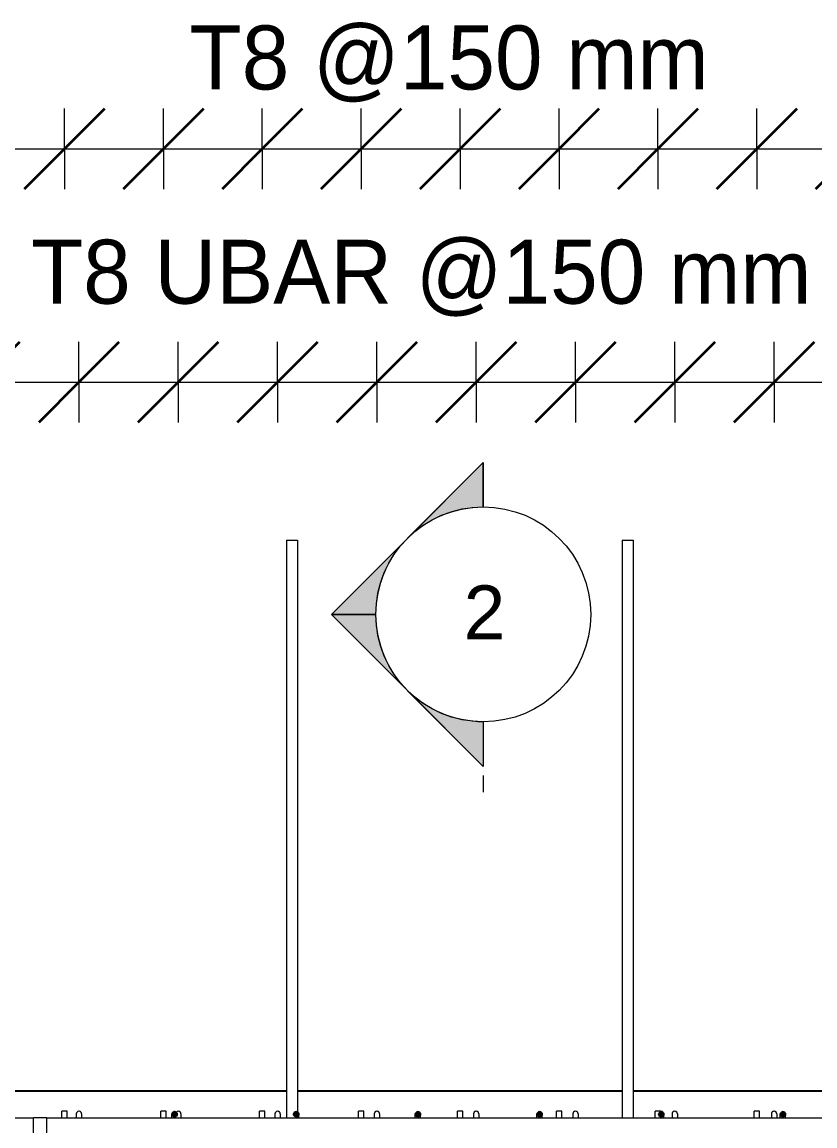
# Model space of a CAD drawing. Header units: millimetres. Extents: x -6138 to 17183, y 2886 to 77066.
# Drawn here: x -3528 to -2346, y 6148 to 7791 of the extents above; entities that cross this region are included whole.
import ezdxf

# ---------------------------------------------------------------- set-up
doc = ezdxf.new("R2010")
doc.units = ezdxf.units.MM
for name, color, linetype, lineweight in [('A-ANNO-DIMS', 211, 'Continuous', 9), ('A-ANNO-DIMS-40', 211, 'Continuous', 9), ('A-WALL', 113, 'Continuous', 25), ('G-ANNO-SYMB', 111, 'Continuous', 9), ('S-RBAR', 171, 'Continuous', 18), ('S-RBAR-IDEN', 171, 'Continuous', 9)]:
    doc.layers.add(name, color=color, linetype=linetype, lineweight=lineweight)
doc.styles.add('Arial', font='arial.ttf', dxfattribs={"height": 80})
doc.styles.add('Nirmala UI', font='Nirmala.ttf', dxfattribs={"height": 95.25})
doc.dimstyles.new('Arc_Length_-_2_5mm_Arial', dxfattribs={"dimscale": 304.8, "dimtxt": 100.546939, "dimasz": 0.393701, "dimexe": 0.19685, "dimexo": 0.0625, "dimgap": 0.229659, "dimtad": 1, "dimdec": 4, "dimzin": 0, "dimdsep": 46, "dimtxsty": 'Arial', "dimblk1": 'OBLIQUE', "dimblk2": 'OBLIQUE', "dimsah": 1, "dimcen": 0.09, "dimdle": 0.19685, "dimazin": 0, "dimtfac": 1, "dimtdec": 4, "dimtix": 1, "dimtmove": 0, "dimatfit": 3, "dimfxl": 0.19685, "dimfxlon": 1, "dimtvp": 1, "dimtolj": 1, "dimtzin": 0, "dimarcsym": 2})
doc.dimstyles.new('Arc_Length_-_2_5mm_Arial_1', dxfattribs={"dimscale": 304.8, "dimtxt": 100.546939, "dimasz": 0.393701, "dimexe": 0.19685, "dimexo": 0.0625, "dimgap": 0.229659, "dimtad": 1, "dimdec": 4, "dimzin": 0, "dimdsep": 46, "dimtxsty": 'Nirmala UI', "dimblk1": 'OBLIQUE', "dimblk2": 'OBLIQUE', "dimsah": 1, "dimcen": 0.09, "dimdle": 0.19685, "dimazin": 0, "dimtfac": 1, "dimtdec": 4, "dimtix": 1, "dimtmove": 0, "dimatfit": 3, "dimfxl": 0.19685, "dimfxlon": 1, "dimtvp": 1, "dimtolj": 1, "dimtzin": 0, "dimarcsym": 2})

# ---------------------------------------------------------------- blocks, each defined once
blk = doc.blocks.new('Detail View - M_Section Head - Filled SHOP DWG-600895-Elevation Front 1')
at = {"layer": 'G-ANNO-SYMB'}
h = blk.add_hatch(color=256, dxfattribs=at)
edge = h.paths.add_edge_path()
edge.add_line((-1452, 4670.2), (-1385.7, 4670.2))
edge.add_arc((-1225.7, 4670.2), 160, 180, 225)
edge.add_line((-1338.8, 4557.1), (-1452, 4670.2))
h = blk.add_hatch(color=256, dxfattribs=at)
edge = h.paths.add_edge_path()
edge.add_line((-999.4, 4670.2), (-1112.6, 4557.1))
edge.add_arc((-1225.7, 4670.2), 160, 315, 360)
edge.add_line((-1065.7, 4670.2), (-999.4, 4670.2))
h = blk.add_hatch(color=256, dxfattribs=at)
edge = h.paths.add_edge_path()
edge.add_line((-1225.7, 4443.9), (-1338.8, 4557.1))
edge.add_arc((-1225.7, 4670.2), 160, 225, 270)
edge.add_line((-1225.7, 4510.2), (-1225.7, 4443.9))
h = blk.add_hatch(color=256, dxfattribs=at)
edge = h.paths.add_edge_path()
edge.add_line((-1225.7, 4443.9), (-1225.7, 4510.2))
edge.add_arc((-1225.7, 4670.2), 160, 270, 315)
edge.add_line((-1112.6, 4557.1), (-1225.7, 4443.9))
for p, q in [((-1225.7, 4443.9), (-1452, 4670.2)), ((-1385.7, 4670.2), (-1452, 4670.2)), ((-1452, 4670.2), (-1338.8, 4557.1)), ((-1385.7, 4670.2), (-1452, 4670.2)), ((-1225.7, 4443.9), (-999.4, 4670.2)), ((-1112.6, 4557.1), (-999.4, 4670.2)), ((-1065.7, 4670.2), (-999.4, 4670.2)), ((-999.4, 4670.2), (-1065.7, 4670.2)), ((-1338.8, 4557.1), (-1225.7, 4443.9)), ((-1225.7, 4443.9), (-1112.6, 4557.1)), ((-1225.7, 4510.2), (-1225.7, 4443.9)), ((-1225.7, 4443.9), (-1225.7, 4510.2))]:
    blk.add_line(p, q, dxfattribs=at)
for start, end in [(360, 180), (180, 360), (180, 225), (315, 0), (225, 270), (270, 315)]:
    blk.add_arc((-1225.7, 4670.2), 160, start, end, dxfattribs=at)
blk = doc.blocks.new('DIMBLOCK4-Elevation Front 1')
at = {"layer": 'A-ANNO-DIMS-40', "lineweight": 35}
for p, q in [((-3590.7, 7255.1), (-3530.7, 7315.1)), ((-3442.8, 7255.1), (-3382.8, 7315.1)), ((-3590.7, 7255.1), (-3650.7, 7195.1)), ((-3442.8, 7255.1), (-3502.8, 7195.1))]:
    blk.add_line(p, q, dxfattribs=at)
at = {"layer": 'A-ANNO-DIMS-40'}
for p, q in [((-3590.7, 7255.1), (-3590.7, 7315.1)), ((-3442.8, 7255.1), (-3442.8, 7315.1)), ((-3590.7, 7255.1), (-3442.8, 7255.1)), ((-3590.7, 7255.1), (-3590.7, 7195.1)), ((-3442.8, 7255.1), (-3442.8, 7195.1))]:
    blk.add_line(p, q, dxfattribs=at)
blk = doc.blocks.new('_Oblique')
at = {"color": 0, "linetype": 'ByBlock', "lineweight": -2}
blk.add_line((-0.5, -0.5), (0.5, 0.5), dxfattribs=at)
blk = doc.blocks.new('DIMBLOCK5-Elevation Front 1')
at = {"layer": 'A-ANNO-DIMS-40', "lineweight": 35}
for p, q in [((-3442.8, 7255.1), (-3382.8, 7315.1)), ((-3294.9, 7255.1), (-3234.9, 7315.1)), ((-3442.8, 7255.1), (-3502.8, 7195.1)), ((-3294.9, 7255.1), (-3354.9, 7195.1))]:
    blk.add_line(p, q, dxfattribs=at)
at = {"layer": 'A-ANNO-DIMS-40'}
for p, q in [((-3442.8, 7255.1), (-3442.8, 7315.1)), ((-3294.9, 7255.1), (-3294.9, 7315.1)), ((-3442.8, 7255.1), (-3294.9, 7255.1)), ((-3442.8, 7255.1), (-3442.8, 7195.1)), ((-3294.9, 7255.1), (-3294.9, 7195.1))]:
    blk.add_line(p, q, dxfattribs=at)
blk = doc.blocks.new('DIMBLOCK6-Elevation Front 1')
at = {"layer": 'A-ANNO-DIMS-40', "lineweight": 35}
for p, q in [((-3294.9, 7255.1), (-3234.9, 7315.1)), ((-3146.9, 7255.1), (-3086.9, 7315.1)), ((-3294.9, 7255.1), (-3354.9, 7195.1)), ((-3146.9, 7255.1), (-3206.9, 7195.1))]:
    blk.add_line(p, q, dxfattribs=at)
at = {"layer": 'A-ANNO-DIMS-40'}
for p, q in [((-3294.9, 7255.1), (-3294.9, 7315.1)), ((-3146.9, 7255.1), (-3146.9, 7315.1)), ((-3294.9, 7255.1), (-3146.9, 7255.1)), ((-3294.9, 7255.1), (-3294.9, 7195.1)), ((-3146.9, 7255.1), (-3146.9, 7195.1))]:
    blk.add_line(p, q, dxfattribs=at)
blk = doc.blocks.new('DIMBLOCK7-Elevation Front 1')
at = {"layer": 'A-ANNO-DIMS-40', "lineweight": 35}
for p, q in [((-3146.9, 7255.1), (-3086.9, 7315.1)), ((-2999, 7255.1), (-2939, 7315.1)), ((-3146.9, 7255.1), (-3206.9, 7195.1)), ((-2999, 7255.1), (-3059, 7195.1))]:
    blk.add_line(p, q, dxfattribs=at)
at = {"layer": 'A-ANNO-DIMS-40'}
for p, q in [((-3146.9, 7255.1), (-3146.9, 7315.1)), ((-2999, 7255.1), (-2999, 7315.1)), ((-3146.9, 7255.1), (-2999, 7255.1)), ((-3146.9, 7255.1), (-3146.9, 7195.1)), ((-2999, 7255.1), (-2999, 7195.1))]:
    blk.add_line(p, q, dxfattribs=at)
blk = doc.blocks.new('DIMBLOCK8-Elevation Front 1')
at = {"layer": 'A-ANNO-DIMS-40', "lineweight": 35}
for p, q in [((-2999, 7255.1), (-2939, 7315.1)), ((-2851.1, 7255.1), (-2791.1, 7315.1)), ((-2999, 7255.1), (-3059, 7195.1)), ((-2851.1, 7255.1), (-2911.1, 7195.1))]:
    blk.add_line(p, q, dxfattribs=at)
at = {"layer": 'A-ANNO-DIMS-40'}
for p, q in [((-2999, 7255.1), (-2999, 7315.1)), ((-2851.1, 7255.1), (-2851.1, 7315.1)), ((-2999, 7255.1), (-2851.1, 7255.1)), ((-2999, 7255.1), (-2999, 7195.1)), ((-2851.1, 7255.1), (-2851.1, 7195.1))]:
    blk.add_line(p, q, dxfattribs=at)
blk = doc.blocks.new('DIMBLOCK9-Elevation Front 1')
at = {"layer": 'A-ANNO-DIMS-40', "lineweight": 35}
for p, q in [((-2851.1, 7255.1), (-2791.1, 7315.1)), ((-2703.2, 7255.1), (-2643.2, 7315.1)), ((-2851.1, 7255.1), (-2911.1, 7195.1)), ((-2703.2, 7255.1), (-2763.2, 7195.1))]:
    blk.add_line(p, q, dxfattribs=at)
at = {"layer": 'A-ANNO-DIMS-40'}
for p, q in [((-2851.1, 7255.1), (-2851.1, 7315.1)), ((-2703.2, 7255.1), (-2703.2, 7315.1)), ((-2851.1, 7255.1), (-2703.2, 7255.1)), ((-2851.1, 7255.1), (-2851.1, 7195.1)), ((-2703.2, 7255.1), (-2703.2, 7195.1))]:
    blk.add_line(p, q, dxfattribs=at)
blk = doc.blocks.new('DIMBLOCK10-Elevation Front 1')
at = {"layer": 'A-ANNO-DIMS-40', "lineweight": 35}
for p, q in [((-2703.2, 7255.1), (-2643.2, 7315.1)), ((-2555.2, 7255.1), (-2495.2, 7315.1)), ((-2703.2, 7255.1), (-2763.2, 7195.1)), ((-2555.2, 7255.1), (-2615.2, 7195.1))]:
    blk.add_line(p, q, dxfattribs=at)
at = {"layer": 'A-ANNO-DIMS-40'}
for p, q in [((-2703.2, 7255.1), (-2703.2, 7315.1)), ((-2555.2, 7255.1), (-2555.2, 7315.1)), ((-2703.2, 7255.1), (-2555.2, 7255.1)), ((-2703.2, 7255.1), (-2703.2, 7195.1)), ((-2555.2, 7255.1), (-2555.2, 7195.1))]:
    blk.add_line(p, q, dxfattribs=at)
blk = doc.blocks.new('DIMBLOCK11-Elevation Front 1')
at = {"layer": 'A-ANNO-DIMS-40', "lineweight": 35}
for p, q in [((-2555.2, 7255.1), (-2495.2, 7315.1)), ((-2407.3, 7255.1), (-2347.3, 7315.1)), ((-2555.2, 7255.1), (-2615.2, 7195.1)), ((-2407.3, 7255.1), (-2467.3, 7195.1))]:
    blk.add_line(p, q, dxfattribs=at)
at = {"layer": 'A-ANNO-DIMS-40'}
for p, q in [((-2555.2, 7255.1), (-2555.2, 7315.1)), ((-2407.3, 7255.1), (-2407.3, 7315.1)), ((-2555.2, 7255.1), (-2407.3, 7255.1)), ((-2555.2, 7255.1), (-2555.2, 7195.1)), ((-2407.3, 7255.1), (-2407.3, 7195.1))]:
    blk.add_line(p, q, dxfattribs=at)
blk = doc.blocks.new('DIMBLOCK12-Elevation Front 1')
at = {"layer": 'A-ANNO-DIMS-40', "lineweight": 35}
for p, q in [((-2407.3, 7255.1), (-2347.3, 7315.1)), ((-2259.4, 7255.1), (-2199.4, 7315.1)), ((-2407.3, 7255.1), (-2467.3, 7195.1)), ((-2259.4, 7255.1), (-2319.4, 7195.1))]:
    blk.add_line(p, q, dxfattribs=at)
at = {"layer": 'A-ANNO-DIMS-40'}
for p, q in [((-2407.3, 7255.1), (-2407.3, 7315.1)), ((-2259.4, 7255.1), (-2259.4, 7315.1)), ((-2407.3, 7255.1), (-2259.4, 7255.1)), ((-2407.3, 7255.1), (-2407.3, 7195.1)), ((-2259.4, 7255.1), (-2259.4, 7195.1))]:
    blk.add_line(p, q, dxfattribs=at)
blk = doc.blocks.new('DIMBLOCK17-Elevation Front 1')
at = {"layer": 'A-ANNO-DIMS-40', "lineweight": 35}
for p, q in [((-4034.5, 7255.1), (-3974.5, 7315.1)), ((-3886.6, 7255.1), (-3826.6, 7315.1)), ((-3738.6, 7255.1), (-3678.6, 7315.1)), ((-3590.7, 7255.1), (-3530.7, 7315.1)), ((-3442.8, 7255.1), (-3382.8, 7315.1)), ((-3294.9, 7255.1), (-3234.9, 7315.1)), ((-3146.9, 7255.1), (-3086.9, 7315.1)), ((-2999, 7255.1), (-2939, 7315.1)), ((-2851.1, 7255.1), (-2791.1, 7315.1)), ((-2703.2, 7255.1), (-2643.2, 7315.1)), ((-2555.2, 7255.1), (-2495.2, 7315.1)), ((-2407.3, 7255.1), (-2347.3, 7315.1)), ((-2259.4, 7255.1), (-2199.4, 7315.1)), ((-2111.5, 7255.1), (-2051.5, 7315.1)), ((-1963.5, 7255.1), (-1903.5, 7315.1)), ((-1815.6, 7255.1), (-1755.6, 7315.1)), ((-1667.7, 7255.1), (-1607.7, 7315.1)), ((-4034.5, 7255.1), (-4094.5, 7195.1)), ((-3886.6, 7255.1), (-3946.6, 7195.1)), ((-3738.6, 7255.1), (-3798.6, 7195.1)), ((-3590.7, 7255.1), (-3650.7, 7195.1)), ((-3442.8, 7255.1), (-3502.8, 7195.1)), ((-3294.9, 7255.1), (-3354.9, 7195.1)), ((-3146.9, 7255.1), (-3206.9, 7195.1)), ((-2999, 7255.1), (-3059, 7195.1)), ((-2851.1, 7255.1), (-2911.1, 7195.1)), ((-2703.2, 7255.1), (-2763.2, 7195.1)), ((-2555.2, 7255.1), (-2615.2, 7195.1)), ((-2407.3, 7255.1), (-2467.3, 7195.1)), ((-2259.4, 7255.1), (-2319.4, 7195.1)), ((-2111.5, 7255.1), (-2171.5, 7195.1)), ((-1963.5, 7255.1), (-2023.5, 7195.1)), ((-1815.6, 7255.1), (-1875.6, 7195.1)), ((-1667.7, 7255.1), (-1727.7, 7195.1))]:
    blk.add_line(p, q, dxfattribs=at)
at = {"layer": 'A-ANNO-DIMS-40'}
for p, q in [((-4034.5, 7255.1), (-4034.5, 7315.1)), ((-3886.6, 7255.1), (-3886.6, 7315.1)), ((-3738.6, 7255.1), (-3738.6, 7315.1)), ((-3590.7, 7255.1), (-3590.7, 7315.1)), ((-3442.8, 7255.1), (-3442.8, 7315.1)), ((-3294.9, 7255.1), (-3294.9, 7315.1)), ((-3146.9, 7255.1), (-3146.9, 7315.1)), ((-2999, 7255.1), (-2999, 7315.1)), ((-2851.1, 7255.1), (-2851.1, 7315.1)), ((-2703.2, 7255.1), (-2703.2, 7315.1)), ((-2555.2, 7255.1), (-2555.2, 7315.1)), ((-2407.3, 7255.1), (-2407.3, 7315.1)), ((-2259.4, 7255.1), (-2259.4, 7315.1)), ((-2111.5, 7255.1), (-2111.5, 7315.1)), ((-1963.5, 7255.1), (-1963.5, 7315.1)), ((-1815.6, 7255.1), (-1815.6, 7315.1)), ((-1667.7, 7255.1), (-1667.7, 7315.1)), ((-4094.5, 7255.1), (-1607.7, 7255.1)), ((-4094.5, 7255.1), (-3886.6, 7255.1)), ((-4034.5, 7255.1), (-4034.5, 7195.1)), ((-3886.6, 7255.1), (-3738.6, 7255.1)), ((-3886.6, 7255.1), (-3886.6, 7195.1)), ((-3738.6, 7255.1), (-3590.7, 7255.1)), ((-3738.6, 7255.1), (-3738.6, 7195.1)), ((-3590.7, 7255.1), (-3442.8, 7255.1)), ((-3590.7, 7255.1), (-3590.7, 7195.1)), ((-3442.8, 7255.1), (-3294.9, 7255.1)), ((-3442.8, 7255.1), (-3442.8, 7195.1)), ((-3294.9, 7255.1), (-3146.9, 7255.1)), ((-3294.9, 7255.1), (-3294.9, 7195.1)), ((-3146.9, 7255.1), (-2999, 7255.1)), ((-3146.9, 7255.1), (-3146.9, 7195.1)), ((-2999, 7255.1), (-2851.1, 7255.1)), ((-2999, 7255.1), (-2999, 7195.1)), ((-2851.1, 7255.1), (-2703.2, 7255.1)), ((-2851.1, 7255.1), (-2851.1, 7195.1)), ((-2703.2, 7255.1), (-2555.2, 7255.1)), ((-2703.2, 7255.1), (-2703.2, 7195.1)), ((-2555.2, 7255.1), (-2407.3, 7255.1)), ((-2555.2, 7255.1), (-2555.2, 7195.1)), ((-2407.3, 7255.1), (-2259.4, 7255.1)), ((-2407.3, 7255.1), (-2407.3, 7195.1)), ((-2259.4, 7255.1), (-2111.5, 7255.1)), ((-2259.4, 7255.1), (-2259.4, 7195.1)), ((-2111.5, 7255.1), (-1963.5, 7255.1)), ((-2111.5, 7255.1), (-2111.5, 7195.1)), ((-1963.5, 7255.1), (-1815.6, 7255.1)), ((-1963.5, 7255.1), (-1963.5, 7195.1)), ((-1815.6, 7255.1), (-1607.7, 7255.1)), ((-1815.6, 7255.1), (-1815.6, 7195.1)), ((-1667.7, 7255.1), (-1667.7, 7195.1))]:
    blk.add_line(p, q, dxfattribs=at)
blk = doc.blocks.new('_None')
blk = doc.blocks.new('DIMBLOCK21-Elevation Front 1')
at = {"layer": 'A-ANNO-DIMS-40', "lineweight": 35}
for p, q in [((-3611.7, 7602.5), (-3551.7, 7662.5)), ((-3464.4, 7602.5), (-3404.4, 7662.5)), ((-3611.7, 7602.5), (-3671.7, 7542.5)), ((-3464.4, 7602.5), (-3524.4, 7542.5))]:
    blk.add_line(p, q, dxfattribs=at)
at = {"layer": 'A-ANNO-DIMS-40'}
for p, q in [((-3611.7, 7602.5), (-3611.7, 7662.5)), ((-3464.4, 7602.5), (-3464.4, 7662.5)), ((-3611.7, 7602.5), (-3464.4, 7602.5)), ((-3611.7, 7602.5), (-3611.7, 7542.5)), ((-3464.4, 7602.5), (-3464.4, 7542.5))]:
    blk.add_line(p, q, dxfattribs=at)
blk = doc.blocks.new('DIMBLOCK22-Elevation Front 1')
at = {"layer": 'A-ANNO-DIMS-40', "lineweight": 35}
for p, q in [((-3464.4, 7602.5), (-3404.4, 7662.5)), ((-3317, 7602.5), (-3257, 7662.5)), ((-3464.4, 7602.5), (-3524.4, 7542.5)), ((-3317, 7602.5), (-3377, 7542.5))]:
    blk.add_line(p, q, dxfattribs=at)
at = {"layer": 'A-ANNO-DIMS-40'}
for p, q in [((-3464.4, 7602.5), (-3464.4, 7662.5)), ((-3317, 7602.5), (-3317, 7662.5)), ((-3464.4, 7602.5), (-3317, 7602.5)), ((-3464.4, 7602.5), (-3464.4, 7542.5)), ((-3317, 7602.5), (-3317, 7542.5))]:
    blk.add_line(p, q, dxfattribs=at)
blk = doc.blocks.new('DIMBLOCK23-Elevation Front 1')
at = {"layer": 'A-ANNO-DIMS-40', "lineweight": 35}
for p, q in [((-3317, 7602.5), (-3257, 7662.5)), ((-3169.7, 7602.5), (-3109.7, 7662.5)), ((-3317, 7602.5), (-3377, 7542.5)), ((-3169.7, 7602.5), (-3229.7, 7542.5))]:
    blk.add_line(p, q, dxfattribs=at)
at = {"layer": 'A-ANNO-DIMS-40'}
for p, q in [((-3317, 7602.5), (-3317, 7662.5)), ((-3169.7, 7602.5), (-3169.7, 7662.5)), ((-3317, 7602.5), (-3169.7, 7602.5)), ((-3317, 7602.5), (-3317, 7542.5)), ((-3169.7, 7602.5), (-3169.7, 7542.5))]:
    blk.add_line(p, q, dxfattribs=at)
blk = doc.blocks.new('DIMBLOCK24-Elevation Front 1')
at = {"layer": 'A-ANNO-DIMS-40', "lineweight": 35}
for p, q in [((-3169.7, 7602.5), (-3109.7, 7662.5)), ((-3022.4, 7602.5), (-2962.4, 7662.5)), ((-3169.7, 7602.5), (-3229.7, 7542.5)), ((-3022.4, 7602.5), (-3082.4, 7542.5))]:
    blk.add_line(p, q, dxfattribs=at)
at = {"layer": 'A-ANNO-DIMS-40'}
for p, q in [((-3169.7, 7602.5), (-3169.7, 7662.5)), ((-3022.4, 7602.5), (-3022.4, 7662.5)), ((-3169.7, 7602.5), (-3022.4, 7602.5)), ((-3169.7, 7602.5), (-3169.7, 7542.5)), ((-3022.4, 7602.5), (-3022.4, 7542.5))]:
    blk.add_line(p, q, dxfattribs=at)
blk = doc.blocks.new('DIMBLOCK25-Elevation Front 1')
at = {"layer": 'A-ANNO-DIMS-40', "lineweight": 35}
for p, q in [((-3022.4, 7602.5), (-2962.4, 7662.5)), ((-2875, 7602.5), (-2815, 7662.5)), ((-3022.4, 7602.5), (-3082.4, 7542.5)), ((-2875, 7602.5), (-2935, 7542.5))]:
    blk.add_line(p, q, dxfattribs=at)
at = {"layer": 'A-ANNO-DIMS-40'}
for p, q in [((-3022.4, 7602.5), (-3022.4, 7662.5)), ((-2875, 7602.5), (-2875, 7662.5)), ((-3022.4, 7602.5), (-2875, 7602.5)), ((-3022.4, 7602.5), (-3022.4, 7542.5)), ((-2875, 7602.5), (-2875, 7542.5))]:
    blk.add_line(p, q, dxfattribs=at)
blk = doc.blocks.new('DIMBLOCK26-Elevation Front 1')
at = {"layer": 'A-ANNO-DIMS-40', "lineweight": 35}
for p, q in [((-2875, 7602.5), (-2815, 7662.5)), ((-2727.7, 7602.5), (-2667.7, 7662.5)), ((-2875, 7602.5), (-2935, 7542.5)), ((-2727.7, 7602.5), (-2787.7, 7542.5))]:
    blk.add_line(p, q, dxfattribs=at)
at = {"layer": 'A-ANNO-DIMS-40'}
for p, q in [((-2875, 7602.5), (-2875, 7662.5)), ((-2727.7, 7602.5), (-2727.7, 7662.5)), ((-2875, 7602.5), (-2727.7, 7602.5)), ((-2875, 7602.5), (-2875, 7542.5)), ((-2727.7, 7602.5), (-2727.7, 7542.5))]:
    blk.add_line(p, q, dxfattribs=at)
blk = doc.blocks.new('DIMBLOCK27-Elevation Front 1')
at = {"layer": 'A-ANNO-DIMS-40', "lineweight": 35}
for p, q in [((-2727.7, 7602.5), (-2667.7, 7662.5)), ((-2580.3, 7602.5), (-2520.3, 7662.5)), ((-2727.7, 7602.5), (-2787.7, 7542.5)), ((-2580.3, 7602.5), (-2640.3, 7542.5))]:
    blk.add_line(p, q, dxfattribs=at)
at = {"layer": 'A-ANNO-DIMS-40'}
for p, q in [((-2727.7, 7602.5), (-2727.7, 7662.5)), ((-2580.3, 7602.5), (-2580.3, 7662.5)), ((-2727.7, 7602.5), (-2580.3, 7602.5)), ((-2727.7, 7602.5), (-2727.7, 7542.5)), ((-2580.3, 7602.5), (-2580.3, 7542.5))]:
    blk.add_line(p, q, dxfattribs=at)
blk = doc.blocks.new('DIMBLOCK28-Elevation Front 1')
at = {"layer": 'A-ANNO-DIMS-40', "lineweight": 35}
for p, q in [((-2580.3, 7602.5), (-2520.3, 7662.5)), ((-2433, 7602.5), (-2373, 7662.5)), ((-2580.3, 7602.5), (-2640.3, 7542.5)), ((-2433, 7602.5), (-2493, 7542.5))]:
    blk.add_line(p, q, dxfattribs=at)
at = {"layer": 'A-ANNO-DIMS-40'}
for p, q in [((-2580.3, 7602.5), (-2580.3, 7662.5)), ((-2433, 7602.5), (-2433, 7662.5)), ((-2580.3, 7602.5), (-2433, 7602.5)), ((-2580.3, 7602.5), (-2580.3, 7542.5)), ((-2433, 7602.5), (-2433, 7542.5))]:
    blk.add_line(p, q, dxfattribs=at)
blk = doc.blocks.new('DIMBLOCK29-Elevation Front 1')
at = {"layer": 'A-ANNO-DIMS-40', "lineweight": 35}
for p, q in [((-2433, 7602.5), (-2373, 7662.5)), ((-2285.7, 7602.5), (-2225.7, 7662.5)), ((-2433, 7602.5), (-2493, 7542.5)), ((-2285.7, 7602.5), (-2345.7, 7542.5))]:
    blk.add_line(p, q, dxfattribs=at)
at = {"layer": 'A-ANNO-DIMS-40'}
for p, q in [((-2433, 7602.5), (-2433, 7662.5)), ((-2285.7, 7602.5), (-2285.7, 7662.5)), ((-2433, 7602.5), (-2285.7, 7602.5)), ((-2433, 7602.5), (-2433, 7542.5)), ((-2285.7, 7602.5), (-2285.7, 7542.5))]:
    blk.add_line(p, q, dxfattribs=at)
blk = doc.blocks.new('DIMBLOCK34-Elevation Front 1')
at = {"layer": 'A-ANNO-DIMS-40', "lineweight": 35}
for p, q in [((-4053.7, 7602.5), (-3993.7, 7662.5)), ((-3906.4, 7602.5), (-3846.4, 7662.5)), ((-3759, 7602.5), (-3699, 7662.5)), ((-3611.7, 7602.5), (-3551.7, 7662.5)), ((-3464.4, 7602.5), (-3404.4, 7662.5)), ((-3317, 7602.5), (-3257, 7662.5)), ((-3169.7, 7602.5), (-3109.7, 7662.5)), ((-3022.4, 7602.5), (-2962.4, 7662.5)), ((-2875, 7602.5), (-2815, 7662.5)), ((-2727.7, 7602.5), (-2667.7, 7662.5)), ((-2580.3, 7602.5), (-2520.3, 7662.5)), ((-2433, 7602.5), (-2373, 7662.5)), ((-2285.7, 7602.5), (-2225.7, 7662.5)), ((-2138.3, 7602.5), (-2078.3, 7662.5)), ((-1991, 7602.5), (-1931, 7662.5)), ((-1843.6, 7602.5), (-1783.6, 7662.5)), ((-1696.3, 7602.5), (-1636.3, 7662.5)), ((-4053.7, 7602.5), (-4113.7, 7542.5)), ((-3906.4, 7602.5), (-3966.4, 7542.5)), ((-3759, 7602.5), (-3819, 7542.5)), ((-3611.7, 7602.5), (-3671.7, 7542.5)), ((-3464.4, 7602.5), (-3524.4, 7542.5)), ((-3317, 7602.5), (-3377, 7542.5)), ((-3169.7, 7602.5), (-3229.7, 7542.5)), ((-3022.4, 7602.5), (-3082.4, 7542.5)), ((-2875, 7602.5), (-2935, 7542.5)), ((-2727.7, 7602.5), (-2787.7, 7542.5)), ((-2580.3, 7602.5), (-2640.3, 7542.5)), ((-2433, 7602.5), (-2493, 7542.5)), ((-2285.7, 7602.5), (-2345.7, 7542.5)), ((-2138.3, 7602.5), (-2198.3, 7542.5)), ((-1991, 7602.5), (-2051, 7542.5)), ((-1843.6, 7602.5), (-1903.6, 7542.5)), ((-1696.3, 7602.5), (-1756.3, 7542.5))]:
    blk.add_line(p, q, dxfattribs=at)
at = {"layer": 'A-ANNO-DIMS-40'}
for p, q in [((-4053.7, 7602.5), (-4053.7, 7662.5)), ((-3906.4, 7602.5), (-3906.4, 7662.5)), ((-3759, 7602.5), (-3759, 7662.5)), ((-3611.7, 7602.5), (-3611.7, 7662.5)), ((-3464.4, 7602.5), (-3464.4, 7662.5)), ((-3317, 7602.5), (-3317, 7662.5)), ((-3169.7, 7602.5), (-3169.7, 7662.5)), ((-3022.4, 7602.5), (-3022.4, 7662.5)), ((-2875, 7602.5), (-2875, 7662.5)), ((-2727.7, 7602.5), (-2727.7, 7662.5)), ((-2580.3, 7602.5), (-2580.3, 7662.5)), ((-2433, 7602.5), (-2433, 7662.5)), ((-2285.7, 7602.5), (-2285.7, 7662.5)), ((-2138.3, 7602.5), (-2138.3, 7662.5)), ((-1991, 7602.5), (-1991, 7662.5)), ((-1843.6, 7602.5), (-1843.6, 7662.5)), ((-1696.3, 7602.5), (-1696.3, 7662.5)), ((-4113.7, 7602.5), (-1636.3, 7602.5)), ((-4113.7, 7602.5), (-3906.4, 7602.5)), ((-4053.7, 7602.5), (-4053.7, 7542.5)), ((-3906.4, 7602.5), (-3759, 7602.5)), ((-3906.4, 7602.5), (-3906.4, 7542.5)), ((-3759, 7602.5), (-3611.7, 7602.5)), ((-3759, 7602.5), (-3759, 7542.5)), ((-3611.7, 7602.5), (-3464.4, 7602.5)), ((-3611.7, 7602.5), (-3611.7, 7542.5)), ((-3464.4, 7602.5), (-3317, 7602.5)), ((-3464.4, 7602.5), (-3464.4, 7542.5)), ((-3317, 7602.5), (-3169.7, 7602.5)), ((-3317, 7602.5), (-3317, 7542.5)), ((-3169.7, 7602.5), (-3022.4, 7602.5)), ((-3169.7, 7602.5), (-3169.7, 7542.5)), ((-3022.4, 7602.5), (-2875, 7602.5)), ((-3022.4, 7602.5), (-3022.4, 7542.5)), ((-2875, 7602.5), (-2727.7, 7602.5)), ((-2875, 7602.5), (-2875, 7542.5)), ((-2727.7, 7602.5), (-2580.3, 7602.5)), ((-2727.7, 7602.5), (-2727.7, 7542.5)), ((-2580.3, 7602.5), (-2433, 7602.5)), ((-2580.3, 7602.5), (-2580.3, 7542.5)), ((-2433, 7602.5), (-2285.7, 7602.5)), ((-2433, 7602.5), (-2433, 7542.5)), ((-2285.7, 7602.5), (-2138.3, 7602.5)), ((-2285.7, 7602.5), (-2285.7, 7542.5)), ((-2138.3, 7602.5), (-1991, 7602.5)), ((-2138.3, 7602.5), (-2138.3, 7542.5)), ((-1991, 7602.5), (-1843.6, 7602.5)), ((-1991, 7602.5), (-1991, 7542.5)), ((-1843.6, 7602.5), (-1636.3, 7602.5)), ((-1843.6, 7602.5), (-1843.6, 7542.5)), ((-1696.3, 7602.5), (-1696.3, 7542.5))]:
    blk.add_line(p, q, dxfattribs=at)

msp = doc.modelspace()

# ---------------------------------------------------------------- hatches: boundary and pattern name
at = {"layer": 'S-RBAR'}
h = msp.add_hatch(color=256, dxfattribs=at)
edge = h.paths.add_edge_path()
edge.add_arc((-3300.39395, 6165.25082), 4, 0, 360)
for points in [[(-3300.39395, 6161.25082), (-3296.39395, 6165.25082), (-3300.39395, 6169.25082), (-3304.39395, 6165.25082)], [(-3119.14395, 6161.25082), (-3115.14395, 6165.25082), (-3119.14395, 6169.25082), (-3123.14395, 6165.25082)], [(-2937.89395, 6161.25082), (-2933.89395, 6165.25082), (-2937.89395, 6169.25082), (-2941.89395, 6165.25082)], [(-2756.64395, 6161.25082), (-2752.64395, 6165.25082), (-2756.64395, 6169.25082), (-2760.64395, 6165.25082)], [(-2575.39395, 6161.25082), (-2571.39395, 6165.25082), (-2575.39395, 6169.25082), (-2579.39395, 6165.25082)], [(-2394.14395, 6161.25082), (-2390.14395, 6165.25082), (-2394.14395, 6169.25082), (-2398.14395, 6165.25082)]]:
    msp.add_hatch(color=256, dxfattribs=at).paths.add_polyline_path(points)
h = msp.add_hatch(color=256, dxfattribs=at)
edge = h.paths.add_edge_path()
edge.add_arc((-3119.14395, 6165.25082), 4, 0, 360)
h = msp.add_hatch(color=256, dxfattribs=at)
edge = h.paths.add_edge_path()
edge.add_arc((-2937.89395, 6165.25082), 4, 0, 360)
h = msp.add_hatch(color=256, dxfattribs=at)
edge = h.paths.add_edge_path()
edge.add_arc((-2756.64395, 6165.25082), 4, 0, 360)
h = msp.add_hatch(color=256, dxfattribs=at)
edge = h.paths.add_edge_path()
edge.add_arc((-2575.39395, 6165.25082), 4, 0, 360)
h = msp.add_hatch(color=256, dxfattribs=at)
edge = h.paths.add_edge_path()
edge.add_arc((-2394.14395, 6165.25082), 4, 0, 360)

# ---------------------------------------------------------------- linework, layer by layer
at = {"layer": 'A-WALL'}
for p, q in [((-3133.48994, 6199.75), (-3617.39395, 6199.75)), ((-2633.39395, 6199.75), (-3117.39395, 6199.75)), ((-2133.39395, 6199.75), (-2617.39395, 6199.75))]:
    msp.add_line(p, q, dxfattribs=at)
at = {"layer": 'G-ANNO-SYMB'}
msp.add_line((-2840.49795, 6669.38621), (-2840.49795, 6644.67498), dxfattribs=at)
at = {"layer": 'S-RBAR'}
for p, q in [((-3133.39395, 7019.75), (-3133.39395, 6159.21371)), ((-3133.39395, 7019.75), (-3117.39395, 7019.75)), ((-3117.39395, 7019.75), (-3117.39395, 6168.56609)), ((-2633.39395, 7019.75), (-2633.39395, 6159.21371)), ((-2633.39395, 7019.75), (-2617.39395, 7019.75)), ((-2617.39395, 7019.75), (-2617.39395, 6159.21371)), ((-3460.36977, 6169.75), (-3468.36977, 6169.75)), ((-3468.36977, 6159.21371), (-3468.36977, 6169.75)), ((-3460.36977, 6159.21371), (-3460.36977, 6169.75)), ((-3446.78317, 6165.75), (-3446.78317, 6159.34939)), ((-3438.78317, 6165.75), (-3438.78317, 6159.34939)), ((-3313.03132, 6169.75), (-3321.03132, 6169.75)), ((-3321.03132, 6159.21371), (-3321.03132, 6169.75)), ((-3313.03132, 6159.21371), (-3313.03132, 6169.75)), ((-3300.39395, 6169.25082), (-3304.39395, 6165.25082)), ((-3304.39395, 6159.39295), (-3304.39395, 6165.25082)), ((-3304.39395, 6165.25082), (-3300.39395, 6161.25082)), ((-3296.39395, 6165.25082), (-3300.39395, 6169.25082)), ((-3300.39395, 6161.25082), (-3296.39395, 6165.25082)), ((-3298.85895, 6165.75), (-3298.85895, 6159.34939)), ((-3290.85895, 6165.75), (-3290.85895, 6159.34939)), ((-3165.69288, 6169.75), (-3173.69288, 6169.75)), ((-3173.69288, 6159.21371), (-3173.69288, 6169.75)), ((-3165.69288, 6159.21371), (-3165.69288, 6169.75)), ((-3150.93474, 6165.75), (-3150.93474, 6159.34939)), ((-3142.93474, 6165.75), (-3142.93474, 6159.34939)), ((-3119.14395, 6169.25082), (-3123.14395, 6165.25082)), ((-3123.14395, 6164.1181), (-3123.14395, 6165.25082)), ((-3123.14395, 6165.25082), (-3119.14395, 6161.25082)), ((-3115.14395, 6165.25082), (-3119.14395, 6169.25082)), ((-3119.14395, 6161.25082), (-3115.14395, 6165.25082)), ((-3117.39395, 6162.72861), (-3117.39395, 6159.21371)), ((-3115.14395, 6159.39295), (-3115.14395, 6165.25082)), ((-3018.35443, 6169.75), (-3026.35443, 6169.75)), ((-3026.35443, 6159.21371), (-3026.35443, 6169.75)), ((-3018.35443, 6159.21371), (-3018.35443, 6169.75)), ((-3003.01053, 6165.75), (-3003.01053, 6159.34939)), ((-2995.01053, 6165.75), (-2995.01053, 6159.34939)), ((-2937.89395, 6169.25082), (-2941.89395, 6165.25082)), ((-2941.89395, 6159.39295), (-2941.89395, 6165.25082)), ((-2941.89395, 6165.25082), (-2937.89395, 6161.25082)), ((-2933.89395, 6165.25082), (-2937.89395, 6169.25082)), ((-2937.89395, 6161.25082), (-2933.89395, 6165.25082)), ((-2933.89395, 6159.39295), (-2933.89395, 6165.25082)), ((-2871.01598, 6169.75), (-2879.01598, 6169.75)), ((-2879.01598, 6159.21371), (-2879.01598, 6169.75)), ((-2871.01598, 6159.21371), (-2871.01598, 6169.75)), ((-2855.08632, 6165.75), (-2855.08632, 6159.34939)), ((-2847.08632, 6165.75), (-2847.08632, 6159.34939)), ((-2756.64395, 6169.25082), (-2760.64395, 6165.25082)), ((-2760.64395, 6159.39295), (-2760.64395, 6165.25082)), ((-2760.64395, 6165.25082), (-2756.64395, 6161.25082)), ((-2752.64395, 6165.25082), (-2756.64395, 6169.25082)), ((-2756.64395, 6161.25082), (-2752.64395, 6165.25082)), ((-2752.64395, 6159.39295), (-2752.64395, 6165.25082)), ((-2723.67753, 6169.75), (-2731.67753, 6169.75)), ((-2731.67753, 6159.21371), (-2731.67753, 6169.75)), ((-2723.67753, 6159.21371), (-2723.67753, 6169.75)), ((-2707.16211, 6165.75), (-2707.16211, 6159.34939)), ((-2699.16211, 6165.75), (-2699.16211, 6159.34939)), ((-2576.33909, 6169.75), (-2584.33909, 6169.75)), ((-2584.33909, 6159.21371), (-2584.33909, 6169.75)), ((-2575.39395, 6169.25082), (-2579.39395, 6165.25082)), ((-2579.39395, 6165.25082), (-2575.39395, 6161.25082)), ((-2576.33909, 6159.21371), (-2576.33909, 6169.75)), ((-2571.39395, 6165.25082), (-2575.39395, 6169.25082)), ((-2575.39395, 6161.25082), (-2571.39395, 6165.25082)), ((-2571.39395, 6159.39295), (-2571.39395, 6165.25082)), ((-2559.2379, 6165.75), (-2559.2379, 6159.34939)), ((-2551.2379, 6165.75), (-2551.2379, 6159.34939)), ((-2429.00064, 6169.75), (-2437.00064, 6169.75)), ((-2437.00064, 6159.21371), (-2437.00064, 6169.75)), ((-2429.00064, 6159.21371), (-2429.00064, 6169.75)), ((-2411.31369, 6165.75), (-2411.31369, 6159.34939)), ((-2403.31369, 6165.75), (-2403.31369, 6159.34939)), ((-2394.14395, 6169.25082), (-2398.14395, 6165.25082)), ((-2398.14395, 6159.39295), (-2398.14395, 6165.25082)), ((-2398.14395, 6165.25082), (-2394.14395, 6161.25082)), ((-2390.14395, 6165.25082), (-2394.14395, 6169.25082)), ((-2394.14395, 6161.25082), (-2390.14395, 6165.25082)), ((-2390.14395, 6159.39295), (-2390.14395, 6165.25082)), ((-3510.39395, 6159.21371), (-4126.61812, 6159.21371)), ((-3490.39395, 6159.75), (-3510.39395, 6159.75)), ((-3510.39395, 5679.23389), (-3510.39395, 6159.75)), ((-3490.39395, 5679.23389), (-3490.39395, 6159.75)), ((-1660.39395, 6159.21371), (-3490.39395, 6159.21371))]:
    msp.add_line(p, q, dxfattribs=at)
for centre in [(-3300.39395, 6165.25082), (-3119.14395, 6165.25082), (-2937.89395, 6165.25082), (-2756.64395, 6165.25082), (-2575.39395, 6165.25082), (-2394.14395, 6165.25082)]:
    msp.add_circle(centre, 4, dxfattribs=at)
for centre, start, end in [((-3442.78317, 6165.75), 0, 180), ((-3442.78317, 6165.75), 105, 144.40686146), ((-3442.78317, 6165.75), 35.59313854, 75), ((-3442.78317, 6165.75), 0, 15), ((-3300.39395, 6165.25082), 47.97361189, 180), ((-3294.85895, 6165.75), 0, 180), ((-3294.85895, 6165.75), 105, 143.50555222), ((-3294.85895, 6165.75), 35.59313854, 75), ((-3294.85895, 6165.75), 0, 15), ((-3146.93474, 6165.75), 0, 180), ((-3146.93474, 6165.75), 105, 144.40686146), ((-3146.93474, 6165.75), 35.59313854, 75), ((-3146.93474, 6165.75), 0, 15), ((-3119.14395, 6165.25082), 0, 180), ((-2999.01053, 6165.75), 0, 180), ((-2999.01053, 6165.75), 105, 144.40686146), ((-2999.01053, 6165.75), 35.59313854, 75), ((-2999.01053, 6165.75), 0, 15), ((-2937.89395, 6165.25082), 0, 180), ((-2851.08632, 6165.75), 0, 180), ((-2851.08632, 6165.75), 105, 144.40686146), ((-2851.08632, 6165.75), 35.59313854, 75), ((-2851.08632, 6165.75), 0, 15), ((-2756.64395, 6165.25082), 0, 180), ((-2703.16211, 6165.75), 0, 180), ((-2703.16211, 6165.75), 105, 144.40686146), ((-2703.16211, 6165.75), 30, 70.95683523), ((-2703.16211, 6165.75), 0, 15), ((-2575.39395, 6165.25082), 0, 103.69402353), ((-2555.2379, 6165.75), 0, 180), ((-2555.2379, 6165.75), 105, 144.40686146), ((-2555.2379, 6165.75), 35.59313854, 75), ((-2555.2379, 6165.75), 0, 15), ((-2407.31369, 6165.75), 0, 180), ((-2407.31369, 6165.75), 105, 144.40686146), ((-2407.31369, 6165.75), 35.59313854, 75), ((-2407.31369, 6165.75), 0, 15), ((-2394.14395, 6165.25082), 0, 180)]:
    msp.add_arc(centre, 4, start, end, dxfattribs=at)

# ---------------------------------------------------------------- block references
at = {"layer": 'G-ANNO-SYMB', "extrusion": (0, 0, -1), "rotation": 90.00000000000038}
msp.add_blockref('Detail View - M_Section Head - Filled SHOP DWG-600895-Elevation Front 1', (7510.69877, 8135.08153), dxfattribs=at)

# ---------------------------------------------------------------- texts
at = {"layer": 'G-ANNO-SYMB', "insert": (-2869.85112, 6952.45329), "char_height": 80, "width": 76.962, "attachment_point": 1, "style": 'Arial'}
msp.add_mtext('2', dxfattribs=at)
at = {"layer": 'S-RBAR-IDEN', "char_height": 95.25, "attachment_point": 1, "style": 'Nirmala UI'}
for s, insert, width in [('T8 @150 mm', (-3278.11688, 7785.98456), 974.852), ('T8 UBAR @150 mm', (-3514.33951, 7467.08868), 1430.2105)]:
    msp.add_mtext(s, dxfattribs=dict(at, insert=insert, width=width))

# ---------------------------------------------------------------- dimensions: what is measured, and where the dimension line sits
at = {"layer": 'A-ANNO-DIMS'}
for base, p1, p2, text, dimstyle, override, picture, middle in [((-1696.3084, 7602.47692), (-4053.72356, 7542.47692), (-1696.3084, 7542.47692), '2357', 'Arc_Length_-_2_5mm_Arial_1', {"dimpost": '<>', "dimblk1": 'None', "dimblk2": 'None', "dimsah": 1, "dimfxl": 2357.415156}, 'DIMBLOCK34-Elevation Front 1', (-2875.01598, 7721.72928)), ((-3464.36977, 7602.47692), (-3611.70822, 7542.47692), (-3464.36977, 7542.47692), ' ', 'Arc_Length_-_2_5mm_Arial_1', {"dimpost": '<>', "dimfxl": 147.338447}, 'DIMBLOCK21-Elevation Front 1', (-3538.03899, 7602.47692)), ((-3317.03132, 7602.47692), (-3464.36977, 7542.47692), (-3317.03132, 7542.47692), ' ', 'Arc_Length_-_2_5mm_Arial_1', {"dimpost": '<>', "dimfxl": 147.338447}, 'DIMBLOCK22-Elevation Front 1', (-3390.70055, 7602.47692)), ((-3169.69288, 7602.47692), (-3317.03132, 7542.47692), (-3169.69288, 7542.47692), ' ', 'Arc_Length_-_2_5mm_Arial_1', {"dimpost": '<>', "dimfxl": 147.338447}, 'DIMBLOCK23-Elevation Front 1', (-3243.3621, 7602.47692)), ((-3022.35443, 7602.47692), (-3169.69288, 7542.47692), (-3022.35443, 7542.47692), ' ', 'Arc_Length_-_2_5mm_Arial_1', {"dimpost": '<>', "dimfxl": 147.338447}, 'DIMBLOCK24-Elevation Front 1', (-3096.02365, 7602.47692)), ((-2875.01598, 7602.47692), (-3022.35443, 7542.47692), (-2875.01598, 7542.47692), ' ', 'Arc_Length_-_2_5mm_Arial_1', {"dimpost": '<>', "dimfxl": 147.338447}, 'DIMBLOCK25-Elevation Front 1', (-2948.68521, 7602.47692)), ((-2727.67753, 7602.47692), (-2875.01598, 7542.47692), (-2727.67753, 7542.47692), ' ', 'Arc_Length_-_2_5mm_Arial_1', {"dimpost": '<>', "dimfxl": 147.338447}, 'DIMBLOCK26-Elevation Front 1', (-2801.34676, 7602.47692)), ((-2580.33909, 7602.47692), (-2727.67753, 7542.47692), (-2580.33909, 7542.47692), ' ', 'Arc_Length_-_2_5mm_Arial_1', {"dimpost": '<>', "dimfxl": 147.338447}, 'DIMBLOCK27-Elevation Front 1', (-2654.00831, 7602.47692)), ((-2433.00064, 7602.47692), (-2580.33909, 7542.47692), (-2433.00064, 7542.47692), ' ', 'Arc_Length_-_2_5mm_Arial_1', {"dimpost": '<>', "dimfxl": 147.338447}, 'DIMBLOCK28-Elevation Front 1', (-2506.66986, 7602.47692)), ((-2285.66219, 7602.47692), (-2433.00064, 7542.47692), (-2285.66219, 7542.47692), ' ', 'Arc_Length_-_2_5mm_Arial_1', {"dimpost": '<>', "dimfxl": 147.338447}, 'DIMBLOCK29-Elevation Front 1', (-2359.33142, 7602.47692)), ((-1667.69263, 7255.14759), (-4034.48001, 7195.14759), (-1667.69263, 7195.14759), '2367', 'Arc_Length_-_2_5mm_Arial', {"dimpost": '<>', "dimblk1": 'None', "dimblk2": 'None', "dimsah": 1, "dimfxl": 2366.787375}, 'DIMBLOCK17-Elevation Front 1', (-2851.08632, 7366.02071)), ((-3442.78317, 7255.14759), (-3590.70738, 7195.14759), (-3442.78317, 7195.14759), ' ', 'Arc_Length_-_2_5mm_Arial', {"dimpost": '<>', "dimfxl": 147.924211}, 'DIMBLOCK4-Elevation Front 1', (-3516.74527, 7255.14759)), ((-3294.85895, 7255.14759), (-3442.78317, 7195.14759), (-3294.85895, 7195.14759), ' ', 'Arc_Length_-_2_5mm_Arial', {"dimpost": '<>', "dimfxl": 147.924211}, 'DIMBLOCK5-Elevation Front 1', (-3368.82106, 7255.14759)), ((-3146.93474, 7255.14759), (-3294.85895, 7195.14759), (-3146.93474, 7195.14759), ' ', 'Arc_Length_-_2_5mm_Arial', {"dimpost": '<>', "dimfxl": 147.924211}, 'DIMBLOCK6-Elevation Front 1', (-3220.89685, 7255.14759)), ((-2999.01053, 7255.14759), (-3146.93474, 7195.14759), (-2999.01053, 7195.14759), ' ', 'Arc_Length_-_2_5mm_Arial', {"dimpost": '<>', "dimfxl": 147.924211}, 'DIMBLOCK7-Elevation Front 1', (-3072.97264, 7255.14759)), ((-2851.08632, 7255.14759), (-2999.01053, 7195.14759), (-2851.08632, 7195.14759), ' ', 'Arc_Length_-_2_5mm_Arial', {"dimpost": '<>', "dimfxl": 147.924211}, 'DIMBLOCK8-Elevation Front 1', (-2925.04843, 7255.14759)), ((-2703.16211, 7255.14759), (-2851.08632, 7195.14759), (-2703.16211, 7195.14759), ' ', 'Arc_Length_-_2_5mm_Arial', {"dimpost": '<>', "dimfxl": 147.924211}, 'DIMBLOCK9-Elevation Front 1', (-2777.12422, 7255.14759)), ((-2555.2379, 7255.14759), (-2703.16211, 7195.14759), (-2555.2379, 7195.14759), ' ', 'Arc_Length_-_2_5mm_Arial', {"dimpost": '<>', "dimfxl": 147.924211}, 'DIMBLOCK10-Elevation Front 1', (-2629.20001, 7255.14759)), ((-2407.31369, 7255.14759), (-2555.2379, 7195.14759), (-2407.31369, 7195.14759), ' ', 'Arc_Length_-_2_5mm_Arial', {"dimpost": '<>', "dimfxl": 147.924211}, 'DIMBLOCK11-Elevation Front 1', (-2481.27579, 7255.14759)), ((-2259.38948, 7255.14759), (-2407.31369, 7195.14759), (-2259.38948, 7195.14759), ' ', 'Arc_Length_-_2_5mm_Arial', {"dimpost": '<>', "dimfxl": 147.924211}, 'DIMBLOCK12-Elevation Front 1', (-2333.35158, 7255.14759))]:
    dim = msp.add_linear_dim(base=base, p1=p1, p2=p2, text=text, dimstyle=dimstyle, override=override, dxfattribs=at)
    dim.commit()
    dim.dimension.update_dxf_attribs({"geometry": picture, "text_midpoint": middle})

doc.saveas('drawing.dxf')
